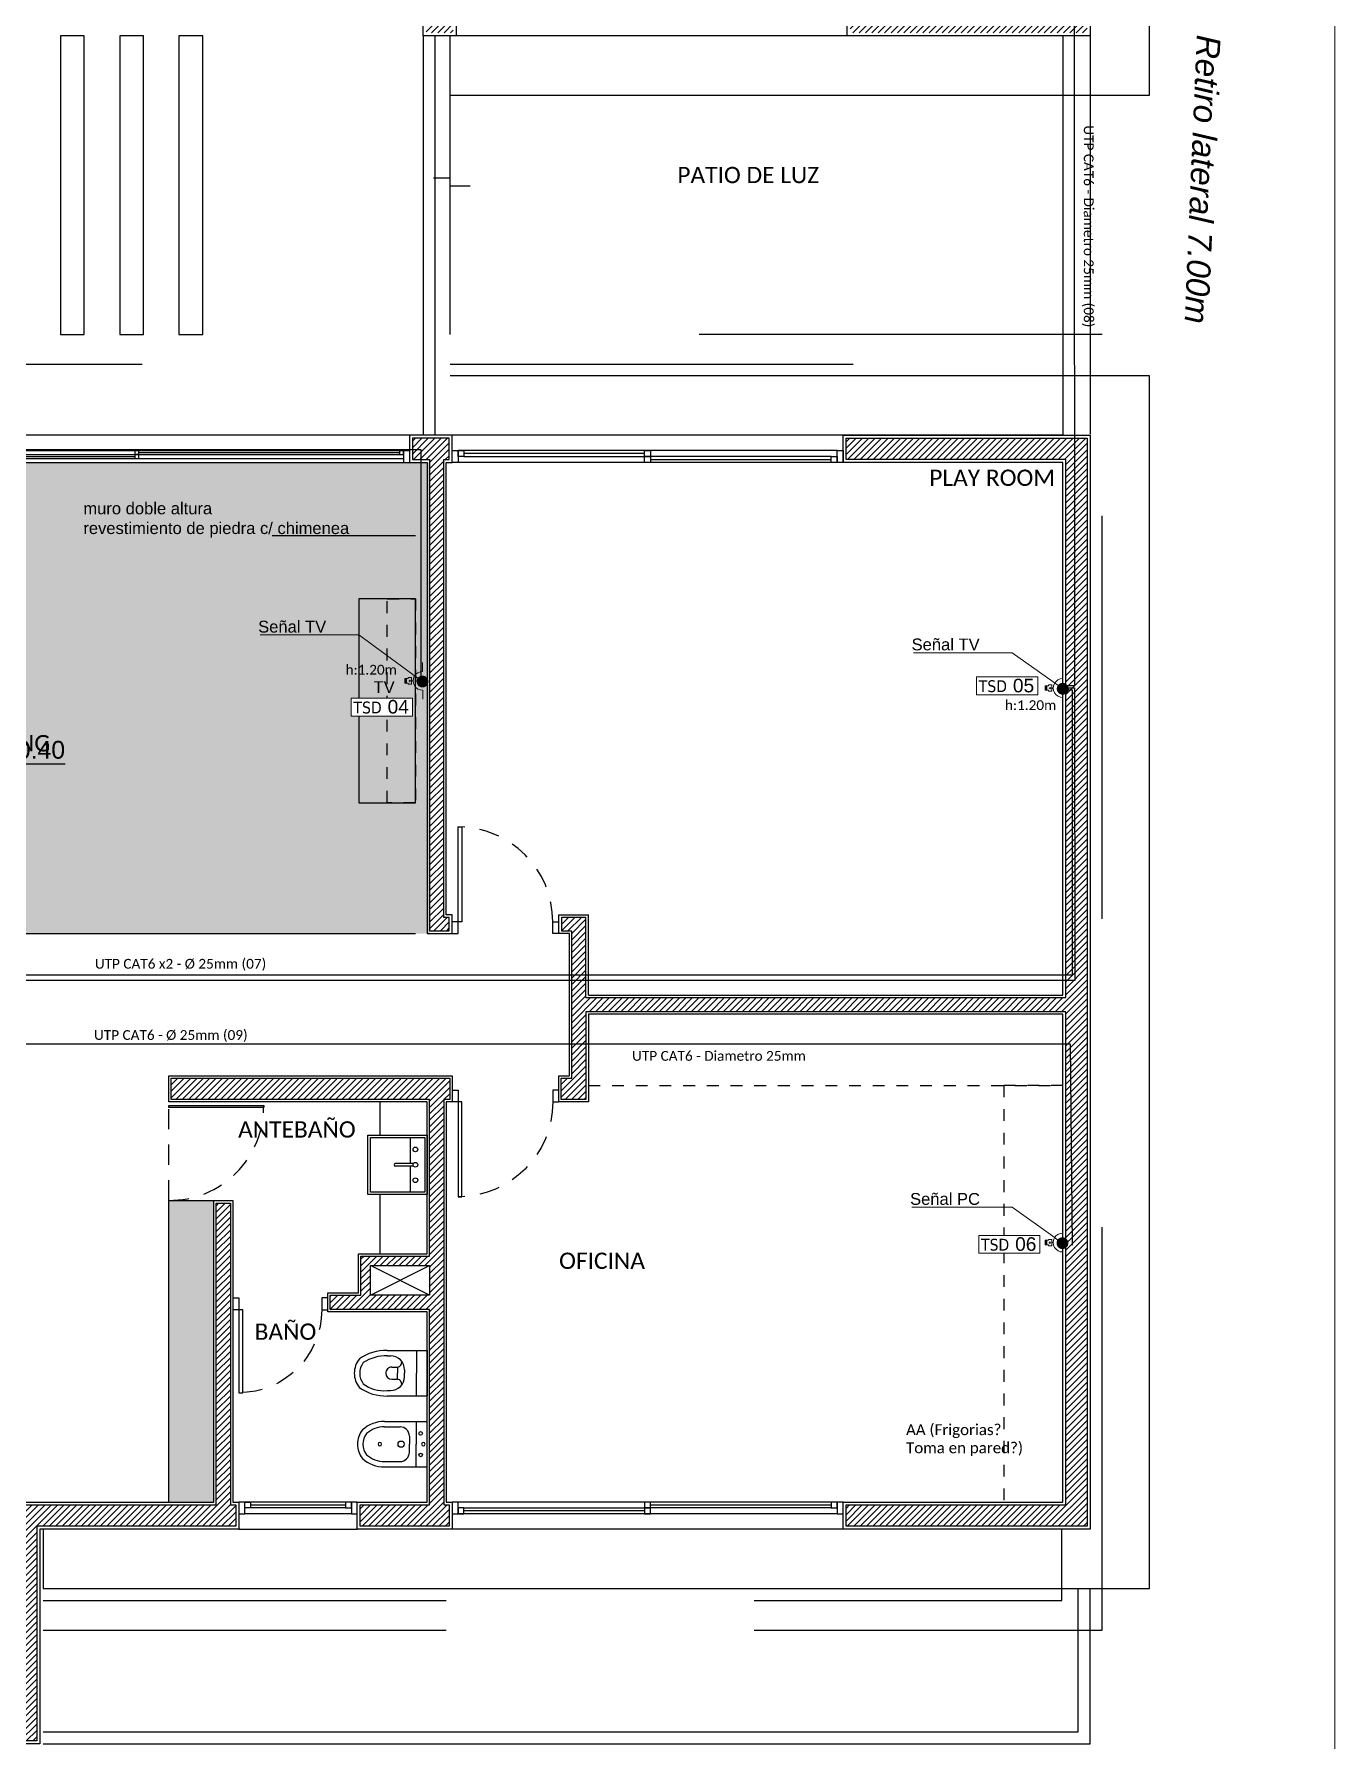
# Model space of a CAD drawing. Header units: millimetres. Extents: x 430 to 1353, y -204 to 152.
# Drawn here: x 657.75 to 668.73, y -116.37 to -101.97 of the extents above; entities that cross this region are included whole.
import ezdxf
from ezdxf import colors
from ezdxf.entities.mleader import LeaderData, LeaderLine
from ezdxf.enums import TextEntityAlignment as Align
from ezdxf.math import Vec2, Vec3

# ---------------------------------------------------------------- set-up
doc = ezdxf.new("R2010")
doc.units = ezdxf.units.MM
doc.linetypes.add('DASHED', pattern=[0.3, 0.17, -0.13])
doc.linetypes.add('HIDDENX3', pattern=[0.15, 0.1, -0.05])
doc.layers.get('0').update_dxf_attribs({"color": 250})
for name, color, linetype in [('A Eq. Fijo', 252, 'Continuous'), ('AN - Designacion Corte 1-50', 252, 'Continuous'), ('AN - Designacion Nivel 1-50', 252, 'Continuous'), ('AN - Texto 1-125', 252, 'Continuous'), ('AN - Texto 1-50', 252, 'Continuous'), ('AR - Carpinteria', 252, 'Continuous'), ('AR - Equipamiento Fijo', 252, 'Continuous'), ('AR - Ht', 252, 'Continuous'), ('AR - Proyeccion', 252, 'DASHED'), ('AR - Vista 05', 252, 'Continuous'), ('AR - Vista 1', 252, 'Continuous'), ('AR - Vista 2', 252, 'Continuous'), ('AR - Vista 4', 252, 'Continuous'), ('ER-AA', 252, 'HIDDENX3'), ('ND- ESPACIOS', 253, 'Continuous')]:
    doc.layers.add(name, color=color, linetype=linetype)
for name, color, linetype, lineweight in [('A-H6', 252, 'Continuous', 0), ('ND-Cotas', 252, 'Continuous', 9), ('ND-GLOBAL_Notas', 252, 'Continuous', 9), ('ND-SD_Boca', 20, 'Continuous', 9), ('ND-SD_utp_cat6', 30, 'Continuous', 30), ('ND-Texto2', 252, 'Continuous', 9), ('vista', 252, 'Continuous', 15)]:
    doc.layers.add(name, color=color, linetype=linetype, lineweight=lineweight)
doc.styles.add('1', font='arial.ttf')
doc.styles.add('1.50 txt especificaciones', font='tahoma.ttf', dxfattribs={"height": 0.075})
doc.styles.add('Romans 1.100', font='ROMANS.shx', dxfattribs={"height": 0.15})
doc.styles.get("Standard").update_dxf_attribs({"font": 'arial.ttf'})
doc.styles.add('Texto 1 50', font='arial.ttf', dxfattribs={"height": 0.1})
doc.styles.add('Texto Simbolos 1 50', font='arial.ttf', dxfattribs={"height": 0.15})

# ---------------------------------------------------------------- blocks, each defined once
blk = doc.blocks.new('_Dot')
at = {"color": 0, "linetype": 'ByBlock', "lineweight": -2}
blk.add_line((-0.5, 0), (-1, 0), dxfattribs=at)
at = {"color": 0, "linetype": 'ByBlock', "const_width": 0.5}
blk.add_lwpolyline([(-0.25, 0, 1), (0.25, 0, 1)], format="xyb", close=True, dxfattribs=at)
blk = doc.blocks.new('Toma con RJ45')
h = blk.add_hatch(color=256)
h.dxf.hatch_style = 1
h.paths.add_polyline_path([(-0.019, 0.134), (0.019, 0.134), (0.019, 0.148), (0, 0.148), (-0.019, 0.148)])
for p, q in [((-0.019, 0.12), (-0.019, 0.148)), ((0.019, 0.12), (0.019, 0.148)), ((-0.027, 0.12), (-0.019, 0.12)), ((-0.019, 0.134), (0.019, 0.134)), ((0.008, 0.107), (-0.01, 0.107)), ((-0.001, 0.116), (-0.001, 0.098)), ((0, 0.092), (0, 0.079)), ((0.027, 0.12), (0.019, 0.12)), ((0.079, 0), (0.154, 0)), ((-0.079, -0.002), (-0.154, -0.002))]:
    blk.add_line(p, q)
for points in [[(0, 0.148), (-0.019, 0.148)], [(0, 0.148), (0.019, 0.148)], [(-0.027, 0.12), (-0.027, 0.092), (0, 0.092)], [(0.027, 0.12), (0.027, 0.092), (0, 0.092)]]:
    blk.add_lwpolyline(points)
blk.add_arc((0, 0), 0.0794, 360, 181.1424)
blk = doc.blocks.new('INOD3-VS')
for p, q in [((-0.19, 0), (0.19, 0)), ((-0.19, -0.334), (-0.19, 0)), ((0.19, -0.334), (0.19, 0)), ((-0.19, -0.09), (0, -0.09)), ((0.19, -0.09), (0, -0.09)), ((-0.05, -0.297), (-0.05, -0.247)), ((-0.05, -0.247), (0, -0.247)), ((-0.028, -0.19), (0, -0.19)), ((0.028, -0.19), (0, -0.19)), ((0.05, -0.247), (0, -0.247)), ((0.05, -0.297), (0.05, -0.247)), ((-0.145, -0.334), (-0.145, -0.307)), ((0.145, -0.334), (0.145, -0.307))]:
    blk.add_line(p, q)
for centre, radius, start, end in [((-0.028, -0.307), 0.117, 90, 180), ((-0.095, -0.259), 0.0464, 14.8851, 92.9268), ((0.028, -0.307), 0.117, 0, 90), ((0.095, -0.259), 0.0464, 87.0732, 165.1149), ((0.195, -0.344), 0.385, 178.5208, 215.4085), ((0.198, -0.345), 0.343, 178.2465, 213.5506), ((0, -0.297), 0.05, 180, 270), ((0, -0.297), 0.05, 270, 0), ((-0.127, -0.365), 0.274, 321.8101, 6.3928), ((-0.192, -0.345), 0.383, 324.4734, 1.5973), ((0, -0.419), 0.19, 231.2469, 270), ((0, -0.419), 0.145, 232.619, 270), ((0, -0.419), 0.145, 270, 307.381), ((0, -0.419), 0.19, 270, 308.7531)]:
    blk.add_arc(centre, radius, start, end)
blk = doc.blocks.new('BIDE2-VS')
for p, q in [((-0.19, 0), (0.19, 0)), ((-0.19, -0.354), (-0.19, 0)), ((0.19, -0.354), (0.19, 0)), ((-0.19, -0.09), (0, -0.09)), ((0.19, -0.09), (0, -0.09)), ((-0.145, -0.354), (-0.145, -0.224)), ((-0.067, -0.146), (0, -0.146)), ((0.067, -0.146), (0, -0.146)), ((0.145, -0.354), (0.145, -0.224)), ((-0.145, -0.354), (-0.145, -0.327))]:
    blk.add_line(p, q)
for centre, radius in [((-0.09, -0.052), 0.015), ((0.09, -0.052), 0.015), ((0, -0.215), 0.026)]:
    blk.add_circle(centre, radius)
for centre, radius, start, end in [((0, -0.03), 0.015, 90, 270), ((0, -0.03), 0.015, 270, 90), ((-0.067, -0.224), 0.0781, 90, 180), ((0.067, -0.224), 0.0781, 0, 90), ((0.084, -0.354), 0.274, 180, 222.2256), ((0.084, -0.354), 0.229, 180, 221.3159), ((0, -0.393), 0.015, 90, 270), ((0, -0.393), 0.015, 270, 90), ((-0.084, -0.354), 0.229, 318.6841, 0), ((-0.084, -0.354), 0.274, 317.7744, 0), ((0, -0.39), 0.19, 231.2469, 270), ((0, -0.39), 0.145, 232.619, 270), ((0, -0.39), 0.145, 270, 307.381), ((0, -0.39), 0.19, 270, 308.7531)]:
    blk.add_arc(centre, radius, start, end)
blk = doc.blocks.new('*U491')
blk.add_lwpolyline([(0.05, 0.1), (0.05, 0.9), (0.083, 0.9), (0.083, 0.1)], close=True)
for points in [[(0, 0), (0.05, 0), (0.05, 0.1), (0, 0.1)], [(0.9, 0), (0.85, 0), (0.85, 0.1), (0.9, 0.1)]]:
    blk.add_lwpolyline(points)
at = {"color": 8, "linetype": 'DASHED'}
blk.add_arc((0.05, 0.1), 0.8, 360, 90, dxfattribs=at)
blk = doc.blocks.new('*U492')
blk.add_lwpolyline([(0.05, 0.1), (0.05, 0.8), (0.083, 0.8), (0.083, 0.1)], close=True)
for points in [[(0, 0), (0.05, 0), (0.05, 0.1), (0, 0.1)], [(0.8, 0), (0.75, 0), (0.75, 0.1), (0.8, 0.1)]]:
    blk.add_lwpolyline(points)
at = {"color": 8, "linetype": 'DASHED'}
blk.add_arc((0.05, 0.1), 0.7, 360, 90, dxfattribs=at)
blk = doc.blocks.new('*U494')
at = {"color": 8}
for p, q in [((1.625, 0.025), (0.1, 0.025)), ((1.675, 0.075), (3.2, 0.075))]:
    blk.add_line(p, q, dxfattribs=at)
at = {"layer": 'AR - Carpinteria'}
for p, q in [((0.05, 0.1), (3.25, 0.1)), ((0.05, 0), (3.25, 0)), ((0.1, 0.05), (1.625, 0.05)), ((3.2, 0.05), (1.675, 0.05))]:
    blk.add_line(p, q, dxfattribs=at)
for points in [[(0, 0), (0.05, 0), (0.05, 0.1), (0, 0.1)], [(0.05, 0), (0.1, 0), (0.1, 0.05), (0.05, 0.05)], [(1.675, 0.1), (1.625, 0.1), (1.625, 0.05), (1.675, 0.05)], [(1.625, 0), (1.675, 0), (1.675, 0.05), (1.625, 0.05)], [(3.25, 0.1), (3.2, 0.1), (3.2, 0.05), (3.25, 0.05)], [(3.25, 0), (3.3, 0), (3.3, 0.1), (3.25, 0.1)]]:
    blk.add_lwpolyline(points, close=True, dxfattribs=at)
blk = doc.blocks.new('*U98')
for p, q in [((0, 0.1), (6.85, 0.1)), ((0, 0.1), (0, 0)), ((0, 0), (6.85, 0)), ((0.05, 0.1), (0.05, 0)), ((0.05, 0.067), (6.8, 0.067)), ((0.05, 0.033), (6.8, 0.033)), ((6.8, 0.1), (6.8, 0)), ((6.85, 0.1), (6.85, 0))]:
    blk.add_line(p, q)
at = {"color": 8}
for p, q in [((0.083, 0.017), (2.283, 0.017)), ((2.317, 0.05), (4.533, 0.05)), ((4.567, 0.083), (6.767, 0.083))]:
    blk.add_line(p, q, dxfattribs=at)
for points in [[(0.083, 0), (0.05, 0), (0.05, 0.033), (0.083, 0.033)], [(2.283, 0.033), (2.317, 0.033), (2.317, 0.067), (2.283, 0.067)], [(2.283, 0), (2.317, 0), (2.317, 0.033), (2.283, 0.033)], [(4.533, 0.067), (4.567, 0.067), (4.567, 0.1), (4.533, 0.1)], [(4.533, 0.033), (4.567, 0.033), (4.567, 0.067), (4.533, 0.067)], [(6.767, 0.067), (6.8, 0.067), (6.8, 0.1), (6.767, 0.1)]]:
    blk.add_lwpolyline(points, close=True)
blk = doc.blocks.new('*U496')
at = {"color": 8}
blk.add_line((0.9, 0.025), (0.1, 0.025), dxfattribs=at)
at = {"layer": 'AR - Carpinteria'}
for p, q in [((0.05, 0.1), (0.95, 0.1)), ((0.05, 0), (0.95, 0)), ((0.1, 0.05), (0.9, 0.05))]:
    blk.add_line(p, q, dxfattribs=at)
for points in [[(0, 0), (0.05, 0), (0.05, 0.1), (0, 0.1)], [(0.05, 0), (0.1, 0), (0.1, 0.05), (0.05, 0.05)], [(0.95, 0), (0.9, 0), (0.9, 0.05), (0.95, 0.05)], [(0.95, 0), (1, 0), (1, 0.1), (0.95, 0.1)]]:
    blk.add_lwpolyline(points, close=True, dxfattribs=at)
blk = doc.blocks.new('PLANTA BAJA')
at = {"layer": 'AR - Ht', "true_color": 0x383838, "transparency": 33554610}
h = blk.add_hatch(dxfattribs=at)
h.set_pattern_fill('ANSI31', color=250, scale=0.012)
h.set_pattern_definition([(45, (-605.2518, -51.777135), (-0.0269407684, 0.0269407684), [])])
h.paths.add_polyline_path([(23.605, 24.735), (23.425, 24.735), (23.425, 24.69), (22.52, 24.69), (22.52, 24.63), (22.759, 24.63), (22.759, 24.58), (22.52, 24.58), (22.52, 24.52), (23.425, 24.52), (23.425, 24.45), (23.605, 24.45)])
h.paths.add_polyline_path([(18.205, 30.805), (18.025, 30.805), (18.025, 30.625), (18.205, 30.625)])
h.paths.add_polyline_path([(0.205, 16.225), (1.215, 16.225), (1.215, 16.405), (0.025, 16.405), (0.025, 10.52), (0.205, 10.52), (0.205, 11.89), (0.205, 13.002), (1.197, 13.002), (1.197, 13.068), (0.517, 13.068), (0.517, 13.118), (1.197, 13.118), (1.197, 13.182), (0.205, 13.182), (0.205, 14.957), (0.82, 14.957), (0.82, 15.077), (0.205, 15.077)])
h.paths.add_polyline_path([(4.45, 16.405), (2.165, 16.405), (2.165, 16.225), (3.625, 16.225), (3.625, 13.182), (2.638, 13.182), (2.638, 13.118), (3.318, 13.118), (3.318, 13.068), (2.638, 13.068), (2.638, 13.002), (3.625, 13.002), (3.625, 12.015), (3.805, 12.015), (3.805, 16.225), (4.45, 16.225)])
h.paths.add_polyline_path([(7.455, 16.405), (5.5, 16.405), (5.5, 16.225), (7.455, 16.225)])
h.paths.add_polyline_path([(7.34, 11.005), (3.805, 11.005), (3.805, 11.075), (3.625, 11.075), (3.625, 10.825), (4.155, 10.825), (4.155, 8.47), (3.625, 8.47), (3.625, 8.35), (4.275, 8.35), (4.275, 10.825), (7.22, 10.825), (7.22, 7.405), (7.225, 7.405), (7.225, 0.025), (7.405, 0.025), (7.405, 7.225), (7.475, 7.225), (7.475, 7.405), (7.34, 7.405)])
h.paths.add_polyline_path([(3.805, 7.405), (2.615, 7.405), (2.615, 7.815), (2.495, 7.815), (2.495, 7.405), (0.205, 7.405), (0.205, 7.96), (0.025, 7.96), (0.025, 0.025), (0.205, 0.025), (0.205, 7.225), (3.805, 7.225)])
h.paths.add_polyline_path([(11.69, 7.405), (9.89, 7.405), (9.725, 7.405), (9.725, 7.225), (11.69, 7.225)])
h.paths.add_polyline_path([(14.62, 11.005), (10.81, 11.005), (10.81, 10.825), (14.62, 10.825)])
h.paths.add_polyline_path([(18.225, 11.005), (15.875, 11.005), (15.875, 10.825), (18.055, 10.825), (18.055, 9.505), (17.475, 9.505), (17.475, 9.175), (17.215, 9.175), (17.215, 9.055), (18.055, 9.055), (18.055, 7.405), (17.47, 7.405), (17.47, 7.225), (18.035, 7.225), (18.195, 7.225), (18.22, 7.225), (18.22, 7.405), (18.175, 7.405), (18.175, 10.825), (18.225, 10.825)])
h.paths.add_polyline_path([(18.055, 9.425), (18.055, 9.175), (17.555, 9.175), (17.555, 9.425)], flags=16)
h.paths.add_polyline_path([(16.42, 7.405), (16.375, 7.405), (16.375, 9.95), (16.255, 9.95), (16.255, 7.405), (13.74, 7.405), (13.74, 7.225), (14.29, 7.225), (14.29, 5.415), (14.74, 5.415), (14.74, 7.225), (16.395, 7.225), (16.42, 7.225)])
h.paths.add_polyline_path([(23.605, 16.405), (21.57, 16.405), (21.57, 16.225), (23.425, 16.225), (23.425, 11.685), (19.375, 11.685), (19.375, 12.365), (19.255, 12.365), (19.17, 12.365), (19.17, 12.245), (19.255, 12.245), (19.255, 11.005), (19.165, 11.005), (19.165, 10.825), (19.375, 10.825), (19.375, 11.565), (23.425, 11.565), (23.425, 7.405), (21.57, 7.405), (21.57, 7.225), (23.605, 7.225)])
h.paths.add_polyline_path([(18.22, 16.405), (17.91, 16.405), (17.91, 16.225), (18.055, 16.225), (18.055, 12.25), (18.22, 12.25), (18.22, 12.36), (18.175, 12.36), (18.175, 16.225), (18.22, 16.225)])
h.paths.add_polyline_path([(21.77, 23.57), (20.762, 23.57), (20.762, 23.535), (21.362, 23.535), (21.362, 23.435), (20.762, 23.435), (20.762, 23.4), (21.66, 23.4), (21.66, 23.165), (21.77, 23.165)])
h.paths.add_polyline_path([(18.918, 23.535), (19.512, 23.535), (19.512, 23.57), (18.215, 23.57), (18.215, 23.615), (18.025, 23.615), (18.025, 19.825), (18.23, 19.825), (18.255, 19.825), (18.255, 20.005), (18.205, 20.005), (18.205, 23.4), (19.512, 23.4), (19.512, 23.435), (18.918, 23.435)])
h.paths.add_polyline_path([(23.605, 30.805), (23.355, 30.805), (23.355, 30.625), (23.425, 30.625), (23.425, 26.15), (21.66, 26.15), (21.66, 24.52), (21.77, 24.52), (21.77, 26.04), (23.425, 26.04), (23.425, 25.785), (23.605, 25.785)])
h.paths.add_polyline_path([(3.825, 20.005), (2.375, 20.005), (2.375, 20.055), (2.265, 20.055), (2.265, 20.005), (0.205, 20.005), (0.205, 20.055), (0.025, 20.055), (0.025, 19.825), (3.825, 19.825)])
h.paths.add_polyline_path([(5.605, 23.61), (5.425, 23.61), (5.425, 20.005), (5.375, 20.005), (5.375, 19.825), (5.4, 19.825), (5.605, 19.825)])
h.paths.add_polyline_path([(5.605, 30.805), (5.425, 30.805), (5.425, 30.625), (5.605, 30.625)])
h.paths.add_polyline_path([(0.21, 21.41), (0.21, 21.66), (0.36, 21.66), (0.36, 21.41)], flags=16)
h.paths.add_polyline_path([(0.435, 21.66), (2.265, 21.66), (2.265, 20.905), (2.375, 20.905), (2.375, 21.66), (4.055, 21.66), (4.055, 20.96), (4.165, 20.96), (4.165, 21.635), (4.165, 22.685), (4.015, 22.685), (4.015, 21.77), (1.965, 21.77), (1.965, 22.685), (1.815, 22.685), (1.815, 21.77), (0.42, 21.77), (0.205, 21.77), (0.205, 30.625), (0.275, 30.625), (0.275, 30.805), (0.23, 30.805), (0.025, 30.805), (0.025, 21.085), (0.205, 21.085), (0.205, 21.335), (0.435, 21.335)])
h.paths.add_polyline_path([(1.995, 8.74), (1.995, 9.055), (2.445, 9.055), (2.445, 8.74)], flags=16)
h.paths.add_polyline_path([(2.615, 9.035), (2.615, 9.175), (0.205, 9.175), (0.205, 9.47), (0.025, 9.47), (0.025, 9.035), (0.025, 9.01), (0.205, 9.01), (0.205, 9.055), (1.915, 9.055), (1.915, 8.66), (2.615, 8.66)])
h.paths.add_polyline_path([(23.425, 21.935), (23.17, 21.935), (23.17, 22.09), (23.425, 22.09)], flags=16)
h.paths.add_polyline_path([(23.605, 23.4), (23.425, 23.4), (23.425, 23.335), (22.62, 23.335), (22.62, 23.275), (22.859, 23.275), (22.859, 23.225), (22.62, 23.225), (22.62, 23.165), (23.425, 23.165), (23.425, 22.165), (23.095, 22.165), (23.095, 21.935), (21.795, 21.935), (21.66, 21.935), (21.66, 21.865), (21.795, 21.865), (23.425, 21.865), (23.425, 20.005), (21.77, 20.005), (21.77, 21.115), (21.66, 21.115), (21.66, 20.005), (21.605, 20.005), (21.605, 19.825), (21.64, 19.825), (23.605, 19.825)])
at = {"layer": 'AR - Ht', "transparency": 33554559}
h = blk.add_hatch(color=254, dxfattribs=at)
h.dxf.hatch_style = 1
h.paths.add_polyline_path([(10.995, 12.225), (17.935, 12.225), (17.935, 16.2), (10.995, 16.2)])
at = {"layer": 'AR - Ht', "transparency": 33554511}
h = blk.add_hatch(color=12, dxfattribs=at)
h.dxf.hatch_style = 1
h.paths.add_polyline_path([(18.055, 15.97), (18.055, 16.2), (17.935, 16.2), (17.935, 15.97), (17.935, 12.225), (18.055, 12.225)])
at = {"layer": 'A Eq. Fijo', "ltscale": 0.5}
blk.add_lwpolyline([(17.935, 15.05), (17.458, 15.05), (17.458, 13.33), (17.935, 13.33)], close=True, dxfattribs=at)
at = {"layer": 'AN - Designacion Corte 1-50'}
blk.add_lwpolyline([(18.398, 18.531), (18.23, 18.531), (18.23, 18.599), (18.087, 18.599)], dxfattribs=at)
at = {"layer": 'AR - Carpinteria'}
for p, q in [((21.58, 19.8), (18.28, 19.8)), ((17.895, 16.43), (7.485, 16.43)), ((21.545, 16.43), (18.24, 16.43)), ((22.99, 16.43), (19.525, 16.43)), ((18.055, 9.175), (17.555, 9.425)), ((17.555, 9.175), (18.055, 9.425)), ((16.445, 7.2), (17.445, 7.2)), ((21.545, 7.2), (18.245, 7.2))]:
    blk.add_line(p, q, dxfattribs=at)
at = {"layer": 'AR - Proyeccion', "color": 8}
blk.add_line((15.855, 9.975), (15.855, 10.775), dxfattribs=at)
at = {"layer": 'AR - Proyeccion', "ltscale": 20}
for points in [[(14.795, 6.35), (23.73, 6.35), (23.73, 17.28), (18.23, 17.28), (18.23, 19.8)], [(14.94, 19.8), (14.94, 17.28), (15.14, 17.28), (15.14, 19.8), (14.94, 19.8)], [(15.44, 19.8), (15.44, 17.28), (15.64, 17.28), (15.64, 19.8), (15.44, 19.8)], [(15.94, 19.8), (15.94, 17.28), (16.14, 17.28), (16.14, 19.8), (15.94, 19.8)], [(14.795, 6.6), (23.39, 6.6), (23.39, 7.2)]]:
    blk.add_lwpolyline(points, dxfattribs=at)
blk.add_lwpolyline([(0.23, 17.03), (23.4, 17.03), (23.4, 16.43), (0.23, 16.43)], close=True, dxfattribs=at)
at = {"layer": 'AR - Proyeccion', "color": 8}
blk.add_arc((15.864, 10.766), 0.791, 269.3481, 0.6519, dxfattribs=at)
at = {"layer": 'AR - Vista 05'}
for p, q in [((18, 19.8), (18, 23.64)), ((18.28, 20.03), (18.28, 19.8)), ((18.23, 19.8), (18, 19.8)), ((18.28, 19.8), (18.23, 19.8)), ((21.545, 16.2), (21.545, 16.43)), ((21.545, 16.43), (23.63, 16.43)), ((23.63, 16.43), (23.63, 7.2)), ((23.4, 16.2), (21.545, 16.2)), ((23.4, 11.705), (23.4, 16.2)), ((19.145, 12.225), (19.145, 12.385)), ((19.145, 12.385), (19.395, 12.385)), ((19.395, 11.705), (19.395, 12.385)), ((19.235, 12.225), (19.145, 12.225)), ((19.235, 11.025), (19.235, 12.225)), ((19.395, 11.705), (23.4, 11.705)), ((23.4, 11.545), (19.395, 11.545)), ((19.395, 11.545), (19.395, 10.805)), ((23.4, 7.43), (23.4, 11.545)), ((19.145, 10.805), (19.145, 11.025)), ((19.145, 11.025), (19.235, 11.025)), ((17.635, 10.805), (17.635, 10.525)), ((19.395, 10.805), (19.145, 10.805)), ((17.895, 10.287), (17.895, 10.505)), ((17.92, 10.287), (17.768, 10.287)), ((17.92, 10.263), (17.768, 10.263)), ((17.895, 10.045), (17.895, 10.263)), ((17.635, 10.025), (17.635, 9.525)), ((21.545, 7.2), (21.545, 7.43)), ((21.545, 7.43), (23.4, 7.43)), ((23.63, 7.2), (21.545, 7.2))]:
    blk.add_line(p, q, dxfattribs=at)
for points in [[(23.63, 23.425), (23.63, 19.8), (21.64, 19.8), (21.58, 19.8), (21.58, 20.03)], [(18.245, 12.225), (18.245, 12.385), (18.195, 12.385), (18.195, 16.2), (18.245, 16.2), (18.245, 16.43), (17.885, 16.43), (17.885, 16.2), (18.035, 16.2), (18.035, 12.225), (18.245, 12.225)], [(15.855, 10.775), (16.655, 10.775), (16.655, 10.757), (15.855, 10.757), (15.855, 10.775)], [(15.855, 7.43), (15.855, 9.975), (16.235, 9.975)]]:
    blk.add_lwpolyline(points, dxfattribs=at)
for points in [[(17.445, 7.43), (18.035, 7.43), (18.035, 9.035), (17.195, 9.035), (17.195, 9.195), (17.455, 9.195), (17.455, 9.525), (18.035, 9.525), (18.035, 10.805), (15.855, 10.805), (15.855, 11.025), (18.245, 11.025), (18.245, 10.805), (18.195, 10.805), (18.195, 7.43), (18.245, 7.43), (18.245, 7.2), (18.195, 7.2), (18.035, 7.2), (17.445, 7.2)], [(17.535, 10.525), (18.035, 10.525), (18.035, 10.025), (17.535, 10.025)], [(17.555, 10.505), (18.015, 10.505), (18.015, 10.045), (17.555, 10.045)], [(16.235, 9.975), (16.395, 9.975), (16.395, 7.43), (16.445, 7.43), (16.445, 7.2), (16.395, 7.2), (14.765, 7.2), (14.765, 5.39), (14.265, 5.39), (14.265, 7.2), (13.715, 7.2), (13.715, 7.43), (16.235, 7.43)]]:
    blk.add_lwpolyline(points, close=True, dxfattribs=at)
for centre in [(17.935, 10.405), (17.935, 10.275), (17.935, 10.145)]:
    blk.add_circle(centre, 0.0196, dxfattribs=at)
blk.add_arc((17.769, 10.275), 0.0121, 95.5464, 264.4536, dxfattribs=at)
at = {"layer": 'AR - Vista 1'}
blk.add_line((10.995, 12.225), (17.935, 12.225), dxfattribs=at)
for points in [[(18.23, 19.3), (24.13, 19.3), (24.13, 30.83), (24.13, 31.33), (18, 31.33), (18, 30.83)], [(14.795, 7.2), (14.795, 6.7), (23.63, 6.7), (24.13, 6.7), (24.13, 16.43), (24.13, 16.93), (18.23, 16.93)], [(14.795, 5.39), (23.63, 5.39), (23.63, 6.7)], [(14.795, 5.49), (23.53, 5.49), (23.53, 6.7)]]:
    blk.add_lwpolyline(points, dxfattribs=at)
at = {"layer": 'AR - Vista 2'}
for points in [[(18, 19.8), (18, 16.43)], [(18.1, 19.8), (18.1, 16.43)], [(23.4, 19.8), (23.4, 16.43)], [(23.63, 19.8), (23.63, 16.44)]]:
    blk.add_lwpolyline(points, dxfattribs=at)
at = {"layer": 'AR - Vista 4'}
for p, q in [((21.57, 16.225), (21.57, 16.405)), ((21.57, 16.405), (23.605, 16.405)), ((23.605, 16.405), (23.605, 7.225)), ((23.425, 16.225), (21.57, 16.225)), ((23.425, 11.685), (23.425, 16.225)), ((19.17, 12.245), (19.17, 12.365)), ((19.17, 12.365), (19.375, 12.365)), ((19.255, 12.245), (19.17, 12.245)), ((19.255, 11.005), (19.255, 12.245)), ((19.375, 11.685), (19.375, 12.365)), ((19.375, 11.685), (23.425, 11.685)), ((23.425, 11.565), (19.375, 11.565)), ((19.375, 11.565), (19.375, 10.825)), ((23.425, 7.405), (23.425, 11.565)), ((19.165, 10.825), (19.165, 11.005)), ((19.165, 11.005), (19.255, 11.005)), ((19.375, 10.825), (19.165, 10.825)), ((21.57, 7.225), (21.57, 7.405)), ((21.57, 7.405), (23.425, 7.405)), ((23.605, 7.225), (21.57, 7.225))]:
    blk.add_line(p, q, dxfattribs=at)
for points in [[(18.22, 12.25), (18.22, 12.36), (18.175, 12.36), (18.175, 16.225), (18.22, 16.225), (18.22, 16.405), (17.91, 16.405), (17.91, 16.225), (18.055, 16.225), (18.055, 12.25)], [(17.47, 7.405), (18.055, 7.405), (18.055, 9.055), (17.215, 9.055), (17.215, 9.175), (17.475, 9.175), (17.475, 9.505), (18.055, 9.505), (18.055, 10.825), (15.875, 10.825), (15.875, 11.005), (18.225, 11.005), (18.225, 10.825), (18.175, 10.825), (18.175, 7.405), (18.22, 7.405), (18.22, 7.225), (18.195, 7.225), (18.035, 7.225), (17.47, 7.225)], [(16.255, 9.95), (16.375, 9.95), (16.375, 7.405), (16.42, 7.405), (16.42, 7.225), (16.395, 7.225), (14.74, 7.225), (14.74, 5.415), (14.29, 5.415), (14.29, 7.225), (13.74, 7.225), (13.74, 7.405), (16.255, 7.405)], [(18.055, 9.425), (18.055, 9.175), (17.555, 9.175), (17.555, 9.425)]]:
    blk.add_lwpolyline(points, close=True, dxfattribs=at)
at = {"layer": 'AR - Carpinteria'}
for name, p in [('*U98', (11.035, 16.2)), ('*U491', (18.245, 12.225))]:
    blk.add_blockref(name, p, dxfattribs=at)
at = {"layer": 'AR - Carpinteria', "xscale": -1}
blk.add_blockref('*U494', (21.545, 16.2), dxfattribs=at)
at = {"layer": 'AR - Carpinteria', "xscale": -1, "rotation": 180}
for name, p in [('*U491', (18.245, 10.905)), ('*U492', (16.395, 9.152))]:
    blk.add_blockref(name, p, dxfattribs=at)
at = {"layer": 'AR - Carpinteria', "rotation": 180}
for name, p in [('*U496', (17.445, 7.43)), ('*U494', (21.545, 7.43))]:
    blk.add_blockref(name, p, dxfattribs=at)
at = {"layer": 'AR - Equipamiento Fijo', "xscale": 1.01, "yscale": 1.01, "zscale": 1.01, "rotation": 270}
for name, p in [('INOD3-VS', (18.035, 8.517)), ('BIDE2-VS', (18.032, 7.918))]:
    blk.add_blockref(name, p, dxfattribs=at)
blk = doc.blocks.new('Designacion Nivel Planta 1 50')
h = blk.add_hatch(color=256)
h.dxf.hatch_style = 1
h.paths.add_polyline_path([(0, 0.1, 0.414214), (-0.1, 0), (0, 0)])
h.paths.add_polyline_path([(0.1, 0), (0, 0), (0, -0.1, 0.414214)])
for p, q in [((0, -0.15), (0, 0.15)), ((0.75, 0), (-0.15, 0))]:
    blk.add_line(p, q)
blk.add_circle((0, 0), 0.1)
at = {"style": 'Texto Simbolos 1 50'}
blk.add_attdef('NIVEL', text='', height=0.15, dxfattribs=at).set_placement((0.75, 0), align=Align.BOTTOM_RIGHT)
blk = doc.blocks.new('Toma_Señal _Debil')
at = {"ltscale": 0.5}
blk.add_wipeout([(0, 0), (0.517, 0), (0.517, 0.15), (0, 0.15)], dxfattribs=at)
blk.add_lwpolyline([(0, 0), (0.517, 0), (0.517, 0.15), (0, 0.15)], close=True, dxfattribs=at)
at = {"ltscale": 0.5, "insert": (0.02, 0.02), "char_height": 0.1, "attachment_point": 7, "style": '1.50 txt especificaciones'}
blk.add_mtext_dynamic_manual_height_columns('TSD', width=0.22176, gutter_width=0.278, heights=[0.102], dxfattribs=at)
at = {"ltscale": 0.5, "style": '1'}
blk.add_attdef('00', text='', height=1, dxfattribs=at).set_placement((0.308, 0.021), (0.487, 0.021), align=Align.ALIGNED)

msp = doc.modelspace()

# ---------------------------------------------------------------- hatches: boundary and pattern name
at = {"layer": 'A-H6'}
h = msp.add_hatch(color=256, dxfattribs=at)
h.dxf.hatch_style = 1
h.paths.add_polyline_path([(659.269, -111.813), (658.889, -111.813), (658.889, -114.358), (659.269, -114.358)])

# ---------------------------------------------------------------- linework, layer by layer
at = {"layer": 'AN - Texto 1-125'}
msp.add_line((659.761, -106.203), (660.969, -106.203), dxfattribs=at)
at = {"layer": 'ER-AA'}
msp.add_lwpolyline([(660.969, -108.458), (660.731, -108.458), (660.731, -106.738), (660.969, -106.738)], close=True, dxfattribs=at)
msp.add_lwpolyline([(662.429, -110.243), (662.429, -110.843), (666.434, -110.843), (665.934, -110.843), (665.934, -114.358), (666.434, -114.358), (666.434, -110.243), (662.429, -110.243)], dxfattribs=at)
at = {"layer": 'ND-GLOBAL_Notas'}
msp.add_lwpolyline([(641.065, -82.442), (668.729, -82.442), (668.729, -123.758), (641.065, -123.758)], close=True, dxfattribs=at)
at = {"layer": 'ND-SD_utp_cat6'}
for points in [[(666.523, -91.235), (666.533, -107.473), (666.449, -107.473)], [(661.017, -107.445), (661.017, -105.482), (649.456, -105.482)], [(666.449, -107.49), (666.533, -107.49), (666.534, -109.959), (643.902, -109.959), (643.891, -107.171), (643.252, -107.171)], [(666.45, -107.506), (666.513, -107.506), (666.513, -109.914), (656.722, -109.914)], [(666.514, -112.192), (666.497, -110.495), (656.726, -110.495), (656.726, -110.036)]]:
    msp.add_lwpolyline(points, dxfattribs=at)

# ---------------------------------------------------------------- block references
at = {"layer": 'AN - Designacion Nivel 1-50'}
msp.add_blockref('Designacion Nivel Planta 1 50', (657.263, -108.132), dxfattribs=at).add_auto_attribs({'NIVEL': '+0.40'})
at = {"layer": 'AR - Vista 05'}
msp.add_blockref('PLANTA BAJA', (643.034, -121.788), dxfattribs=at)
at = {"layer": 'ND-SD_Boca', "rotation": 90}
for p in [(661.029, -107.43), (666.432, -107.491), (666.431, -112.169)]:
    msp.add_blockref('Toma con RJ45', p, dxfattribs=at)

# ---------------------------------------------------------------- texts
at = {"layer": 'AN - Texto 1-50', "char_height": 0.1, "attachment_point": 1, "style": 'Texto 1 50'}
for s, insert in [('muro doble altura ^Jrevestimiento de piedra c/ chimenea', (658.167, -105.925)), ('TV', (660.616, -107.433))]:
    msp.add_mtext_dynamic_manual_height_columns(s, width=2.55502, gutter_width=0.99, heights=[0], dxfattribs=dict(at, insert=insert))
at = {"layer": 'ND- ESPACIOS', "attachment_point": 1, "rotation": 0.0046}
for s, width, insert, char_height in [('{\\fCalibri|b0|i0|c0|p34;\\H0.91667x;PATIO DE LUZ}', 1.19182, (663.18, -103.094), 0.15), ('{\\fCalibri|b0|i0|c0|p34;\\H0.91667x;PLAY ROOM}', 1.19182, (665.306, -105.648), 0.15), ('{\\fCalibri|b0|i0|c0|p34;\\H0.91667x;LIVING}', 1.19182, (657.295, -107.888), 0.15), ('{\\fCalibri|b0|i0|c0|p34;\\H0.91667x;ANTEBAÑO}', 1.19182, (659.473, -111.146), 0.15), ('{\\fCalibri|b0|i0|c0|p34;\\H0.91667x;OFICINA}', 1.19182, (662.182, -112.254), 0.15), ('{\\fCalibri|b0|i0|c0|p34;\\H0.91667x;BAÑO}', 1.19182, (659.612, -112.852), 0.15), ('{\\fCalibri|b0|i0|c0|p34;\\H0.91667x;AA (Frigorias? \\PToma en pared?)}', 3.09471, (665.11, -113.702), 0.1)]:
    msp.add_mtext_dynamic_manual_height_columns(s, width=width, gutter_width=10.176, heights=[0.357], dxfattribs=dict(at, insert=insert, char_height=char_height))
at = {"layer": 'ND-Cotas', "char_height": 0.09, "attachment_point": 1}
for s, width, gutter_width, insert, rotation in [('{\\fCalibri|b0|i0|c0|p34;\\H0.91667x;UTP CAT6 - Diametro 25mm (08)}', 2.12975, 9.017, (666.693, -102.744), 270.0046), ('{\\fCalibri|b0|i0|c0|p34;\\H0.91667x;h:1.20m}', 0.67411, 10.291, (660.38, -107.295), 0.0046), ('{\\fCalibri|b0|i0|c0|p34;\\H0.91667x;h:1.20m}', 0.67411, 10.291, (665.945, -107.594), 0.0046), ('{\\fCalibri|b0|i0|c0|p34;\\H0.91667x;UTP CAT6 x2 - Ø 25mm (07)}', 2.12975, 9.017, (658.264, -109.776), 0.0046), ('{\\fCalibri|b0|i0|c0|p34;\\H0.91667x;UTP CAT6 - Ø 25mm (09)}', 2.12975, 9.017, (658.257, -110.377), 0.0046), ('{\\fCalibri|b0|i0|c0|p34;\\H0.91667x;UTP CAT6 - Diametro 25mm}', 2.12975, 9.017, (662.798, -110.553), 0.0046)]:
    msp.add_mtext_dynamic_manual_height_columns(s, width=width, gutter_width=gutter_width, heights=[0.126], dxfattribs=dict(at, insert=insert, rotation=rotation))
at = {"layer": 'vista', "insert": (667.562, -101.977), "char_height": 0.2, "attachment_point": 7, "rotation": 267.5577}
msp.add_mtext_dynamic_manual_height_columns('{\\fArial|b0|i1|c0|p34;Retiro lateral 7.00m}', width=3.29557, gutter_width=1, heights=[0.488], dxfattribs=at)

# ---------------------------------------------------------------- leaders
at = {"layer": 'ND-Texto2'}
ml = msp.add_multileader_mtext('Standard', dxfattribs=at)
ml.set_content('{\\fArial|b0|i0|c0|p34;Señal TV}', color=256, style='Romans 1.100')
ml.set_leader_properties(color=256, linetype='ByLayer', lineweight=-1)
ml.set_arrow_properties(name='DOT')
ml.build(insert=Vec2(0, 0))
ml.multileader.update_dxf_attribs({"text_left_attachment_type": 5, "text_right_attachment_type": 6, "dogleg_length": 0.00005, "arrow_head_size": 0.1})
ctx = ml.context
ctx.base_point, ctx.char_height, ctx.arrow_head_size, ctx.landing_gap_size, ctx.plane_origin = Vec3(659.442, -107.044), 0.1, 0.1, 0.2, Vec3(663.899, -103.427)
ctx.left_attachment, ctx.right_attachment = 5, 6
notes = []
notes.append((ctx, [(1, (1, 1, 0), (660.493, -107.043), (-1, 0), 0.0829, [(0, [(661.029, -107.436)], 0, [])])]))
ctx.mtext.insert, ctx.mtext.rotation, ctx.mtext.width, ctx.mtext.defined_height, ctx.mtext.line_spacing_factor, ctx.mtext.flow_direction = Vec3(659.642, -106.923), 6.283185, 3.02496, 1.274, 0.9, 5
ml = msp.add_multileader_mtext('Standard', dxfattribs=at)
ml.set_content('{\\fArial|b0|i0|c0|p34;Señal TV}', color=256, style='Romans 1.100')
ml.set_leader_properties(color=256, linetype='ByLayer', lineweight=-1)
ml.set_arrow_properties(name='DOT')
ml.build(insert=Vec2(0, 0))
ml.multileader.update_dxf_attribs({"text_left_attachment_type": 5, "text_right_attachment_type": 6, "dogleg_length": 0.00005, "arrow_head_size": 0.1})
ctx = ml.context
ctx.base_point, ctx.char_height, ctx.arrow_head_size, ctx.landing_gap_size, ctx.plane_origin = Vec3(664.957, -107.195), 0.1, 0.1, 0.2, Vec3(669.302, -103.488)
ctx.left_attachment, ctx.right_attachment = 5, 6
notes.append((ctx, [(1, (1, 1, 0), (666.007, -107.193), (-1, 0), 0.0829, [(0, [(666.432, -107.497)], 0, [])])]))
ctx.mtext.insert, ctx.mtext.rotation, ctx.mtext.width, ctx.mtext.defined_height, ctx.mtext.line_spacing_factor, ctx.mtext.flow_direction = Vec3(665.157, -107.073), 6.283185, 3.02496, 1.274, 0.9, 5
ml = msp.add_multileader_mtext('Standard', dxfattribs=at)
ml.set_content('{\\fArial|b0|i0|c0|p34;Access Point}', color=256, style='Romans 1.100')
ml.set_leader_properties(color=256, linetype='ByLayer', lineweight=-1)
ml.set_arrow_properties(name='DOT')
ml.build(insert=Vec2(0, 0))
ml.multileader.update_dxf_attribs({"text_left_attachment_type": 5, "text_right_attachment_type": 6, "dogleg_length": 0.00005, "arrow_head_size": 0.1})
ctx = ml.context
ctx.base_point, ctx.char_height, ctx.arrow_head_size, ctx.landing_gap_size, ctx.plane_origin = Vec3(654.94, -110.39), 0.1, 0.1, 0.2, Vec3(659.524, -106.175)
ctx.left_attachment, ctx.right_attachment = 5, 6
notes.append((ctx, [(1, (1, 1, 0), (656.229, -110.39), (-1, 0), 0.0829, [(0, [(656.654, -110.184)], 0, [])])]))
ctx.mtext.insert, ctx.mtext.rotation, ctx.mtext.width, ctx.mtext.defined_height, ctx.mtext.line_spacing_factor, ctx.mtext.flow_direction = Vec3(655.14, -110.27), 6.283185, 3.02496, 1.274, 0.9, 5
ml = msp.add_multileader_mtext('Standard', dxfattribs=at)
ml.set_content('{\\fArial|b0|i0|c0|p34;Señal PC}', color=256, style='Romans 1.100')
ml.set_leader_properties(color=256, linetype='ByLayer', lineweight=-1)
ml.set_arrow_properties(name='DOT')
ml.build(insert=Vec2(0, 0))
ml.multileader.update_dxf_attribs({"text_left_attachment_type": 5, "text_right_attachment_type": 6, "dogleg_length": 0.00005, "arrow_head_size": 0.1})
ctx = ml.context
ctx.base_point, ctx.char_height, ctx.arrow_head_size, ctx.landing_gap_size, ctx.plane_origin = Vec3(664.944, -111.873), 0.1, 0.1, 0.2, Vec3(669.3, -108.165)
ctx.left_attachment, ctx.right_attachment = 5, 6
notes.append((ctx, [(1, (1, 1, 0), (666.006, -111.871), (-1, 0), 0.0829, [(0, [(666.43, -112.174)], 0, [])])]))
ctx.mtext.insert, ctx.mtext.rotation, ctx.mtext.width, ctx.mtext.defined_height, ctx.mtext.line_spacing_factor, ctx.mtext.flow_direction = Vec3(665.144, -111.751), 6.283185, 3.02496, 1.274, 0.9, 5
for ctx, leaders in notes:
    for number, flags, end, landing, length, lines in leaders:
        leader = LeaderData()
        leader.index, (leader.has_last_leader_line, leader.has_dogleg_vector, leader.attachment_direction) = number, flags
        leader.last_leader_point, leader.dogleg_vector, leader.dogleg_length = Vec3(end), Vec3(landing), length
        for number, points, colour, breaks in lines:
            line = LeaderLine()
            line.index, line.vertices, line.color, line.breaks = number, Vec3.list(points), colors.encode_raw_color(colour), breaks
            leader.lines.append(line)
        ctx.leaders.append(leader)

# ---------------------------------------------------------------- next in the draw order: block references
at = {"layer": 'ND-SD_Boca'}
ref = msp.add_blockref('Toma_Señal _Debil', (665.704, -107.547), dxfattribs=at)
ref.add_attrib('00', '05', dxfattribs={"layer": '0', "ltscale": 0.5, "height": 0.1148, "style": '1'}).set_placement((666.012, -107.527), (666.191, -107.527), align=Align.ALIGNED)
ref = msp.add_blockref('Toma_Señal _Debil', (660.427, -107.727), dxfattribs=at)
ref.add_attrib('00', '04', dxfattribs={"layer": '0', "ltscale": 0.5, "height": 0.1148, "style": '1'}).set_placement((660.735, -107.706), (660.914, -107.706), align=Align.ALIGNED)
ref = msp.add_blockref('Toma_Señal _Debil', (665.723, -112.259), dxfattribs=at)
ref.add_attrib('00', '06', dxfattribs={"layer": '0', "ltscale": 0.5, "height": 0.1148, "style": '1'}).set_placement((666.031, -112.239), (666.21, -112.239), align=Align.ALIGNED)

doc.saveas('drawing.dxf')
